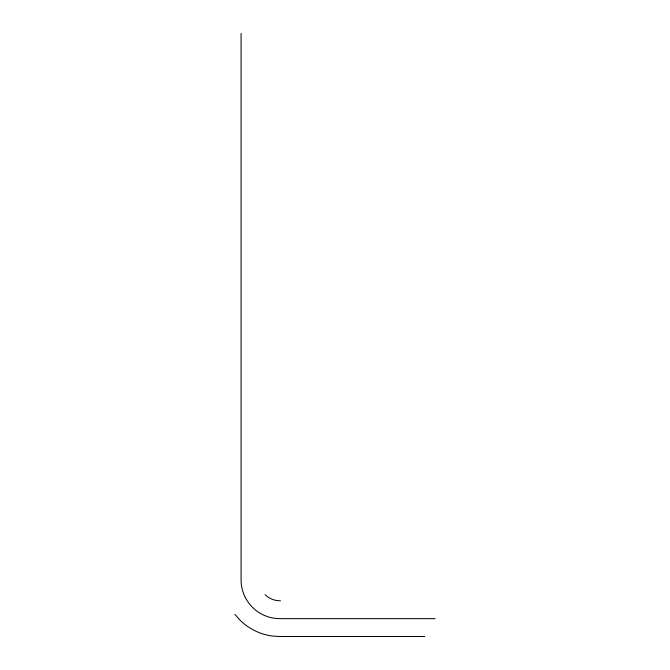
<?xml version="1.0" encoding="UTF-8"?>
<svg xmlns="http://www.w3.org/2000/svg" width="670" height="670" viewBox="0 0 670 670"><rect width="100%" height="100%" fill="white"/><g stroke="black" fill="none" stroke-linecap="round" stroke-linejoin="round"><path stroke-width="1" d="M435.098 618.653L279.884 618.653A38.801 38.801 0 0 1 241.083 579.851L241.083 33.5M424.747 636.5L279.298 636.5L272.481 636.056A56.69 56.69 0 0 1 239.793 619.934L234.902 614.356M280.462 600.797L277.154 600.588A20.912 20.912 0 0 1 265.094 594.633"/></g></svg>
